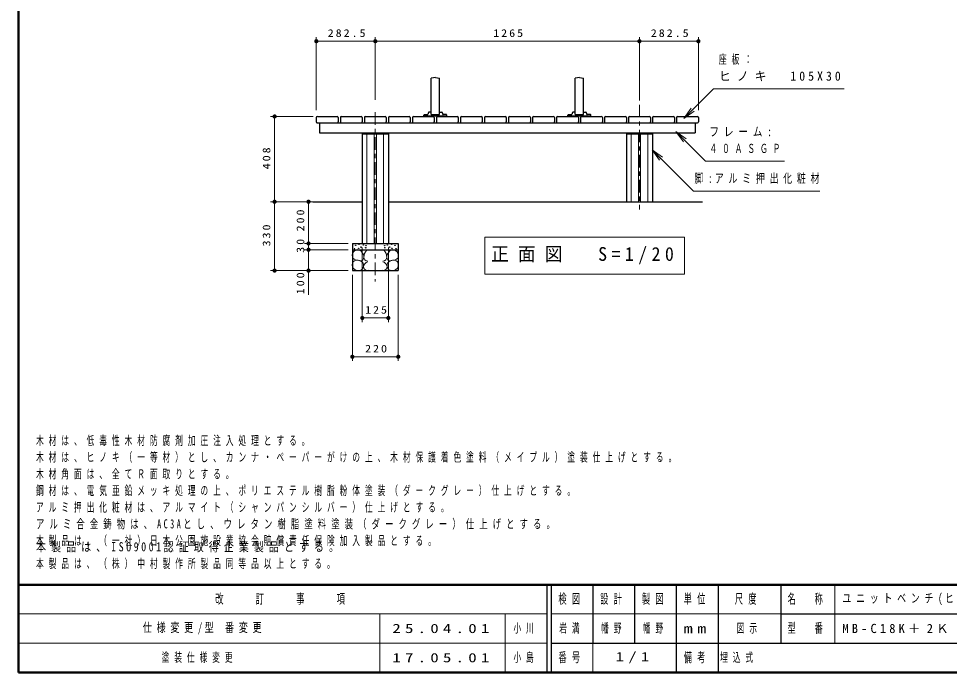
# Model space of a CAD drawing. Units: millimetres on the paper, scale 1:20. Extents: x -365 to 0, y 0 to 257.
# Drawn here: x -365 to -142.1, y 0 to 156.5 of the extents above; entities that cross this region are included whole.
import ezdxf

# ---------------------------------------------------------------- set-up
doc = ezdxf.new("R2010")
doc.units = ezdxf.units.MM
doc.linetypes.add('USER2', pattern=[6, 3, -1, 1, -1])
doc.layers.add('LY_1', color=7, linetype='Continuous', lineweight=25)
doc.layers.add('LY_3', color=7, linetype='Continuous', lineweight=13)
doc.styles.add('ＭＳ ゴシック', font='')
doc.styles.get('ＭＳ ゴシック').set_extended_font_data('MS Gothic')

# ---------------------------------------------------------------- blocks, each defined once
blk = doc.blocks.new('filled_dot')
at = {"color": 0, "linetype": 'Continuous', "lineweight": -2, "const_width": 1.25}
blk.add_lwpolyline([(-0.625, 0, 1), (0.625, 0, 1)], format="xyb", close=True, dxfattribs=at)

msp = doc.modelspace()

# ---------------------------------------------------------------- linework, layer by layer
at = {"layer": 'LY_1', "lineweight": 13}
for p, q in [((-293.703, 134.616), (-293.703, 152.116)), ((-279.578, 137.116), (-279.578, 152.116)), ((-216.328, 136.916), (-216.328, 152.116)), ((-202.203, 134.616), (-202.203, 152.116)), ((-293.703, 151.116), (-279.578, 151.116)), ((-279.578, 151.116), (-216.328, 151.116)), ((-216.328, 151.116), (-202.203, 151.116)), ((-205.677, 132.63), (-203.909, 135.105)), ((-205.677, 132.63), (-203.556, 134.751)), ((-203.202, 134.398), (-205.677, 132.63)), ((-294.453, 133.096), (-304.703, 133.096)), ((-303.703, 112.691), (-303.703, 133.096)), ((-205.808, 127.032), (-207.575, 129.507)), ((-207.575, 129.507), (-205.1, 127.739)), ((-207.575, 129.507), (-205.454, 127.385)), ((-281.578, 128.941), (-281.578, 102.691)), ((-279.828, 128.941), (-279.828, 102.691)), ((-279.328, 128.941), (-279.328, 102.691)), ((-277.578, 128.941), (-277.578, 102.691)), ((-218.328, 128.941), (-218.328, 112.691)), ((-216.578, 128.941), (-216.578, 112.691)), ((-216.078, 128.941), (-216.078, 112.691)), ((-214.328, 128.941), (-214.328, 112.691)), ((-211.529, 122.63), (-213.297, 125.105)), ((-213.297, 125.105), (-210.822, 123.337)), ((-213.297, 125.105), (-211.175, 122.984)), ((-288.578, 112.691), (-304.703, 112.691)), ((-295.519, 112.691), (-304.703, 112.691)), ((-303.703, 96.191), (-303.703, 112.691)), ((-295.573, 102.691), (-295.573, 112.691)), ((-286.078, 102.691), (-296.573, 102.691)), ((-295.573, 101.191), (-295.573, 102.691)), ((-253.34, 104.179), (-253.34, 95.379)), ((-205.54, 104.179), (-253.34, 104.179)), ((-205.54, 95.379), (-205.54, 104.179)), ((-286.078, 101.191), (-296.573, 101.191)), ((-295.573, 90.395), (-295.573, 101.191)), ((-285.078, 101.191), (-281.328, 101.191)), ((-285.078, 101.191), (-285.078, 96.191)), ((-282.703, 101.691), (-282.703, 83.859)), ((-274.078, 101.191), (-277.828, 101.191)), ((-276.453, 101.691), (-276.453, 83.859)), ((-274.078, 101.191), (-274.078, 96.191)), ((-286.078, 96.191), (-304.703, 96.191)), ((-285.078, 96.191), (-281.328, 96.191)), ((-274.078, 96.191), (-277.828, 96.191)), ((-285.078, 95.191), (-285.078, 74.568)), ((-274.078, 95.191), (-274.078, 74.568)), ((-253.34, 95.379), (-205.54, 95.379)), ((-276.453, 84.859), (-282.703, 84.859)), ((-274.078, 75.568), (-285.078, 75.568))]:
    msp.add_line(p, q, dxfattribs=at)
at = {"layer": 'LY_1'}
for p, q in [((-266.203, 133.546), (-266.203, 142.241)), ((-265.203, 142.434), (-266.16, 142.29)), ((-265.203, 142.434), (-264.245, 142.29)), ((-264.203, 133.546), (-264.203, 142.241)), ((-231.703, 133.546), (-231.703, 142.241)), ((-230.703, 142.434), (-231.66, 142.29)), ((-230.703, 142.434), (-229.745, 142.29)), ((-229.703, 133.546), (-229.703, 142.241)), ((-266.84, 134.057), (-267.022, 133.579)), ((-266.203, 134.121), (-266.747, 134.121)), ((-264.203, 134.121), (-263.659, 134.121)), ((-263.565, 134.057), (-263.384, 133.579)), ((-232.34, 134.057), (-232.522, 133.579)), ((-231.703, 134.121), (-232.247, 134.121)), ((-229.703, 134.121), (-229.159, 134.121)), ((-229.065, 134.057), (-228.884, 133.579)), ((-293.703, 132.846), (-293.703, 131.846)), ((-293.453, 133.096), (-288.703, 133.096)), ((-293.453, 131.596), (-202.453, 131.596)), ((-292.953, 131.596), (-292.953, 129.166)), ((-288.453, 132.846), (-288.453, 131.846)), ((-287.953, 132.846), (-287.953, 131.846)), ((-287.703, 133.096), (-282.953, 133.096)), ((-282.703, 132.846), (-282.703, 131.846)), ((-282.203, 132.846), (-282.203, 131.846)), ((-281.953, 133.096), (-277.203, 133.096)), ((-276.953, 132.846), (-276.953, 131.846)), ((-276.453, 132.846), (-276.453, 131.846)), ((-276.203, 133.096), (-271.453, 133.096)), ((-271.203, 132.846), (-271.203, 131.846)), ((-270.703, 132.846), (-270.703, 131.846)), ((-270.453, 133.096), (-265.703, 133.096)), ((-267.953, 133.246), (-267.942, 133.452)), ((-267.953, 133.246), (-262.453, 133.246)), ((-267.842, 133.546), (-267.069, 133.546)), ((-266.203, 133.546), (-264.203, 133.546)), ((-265.453, 132.846), (-265.453, 131.846)), ((-264.953, 132.846), (-264.953, 131.846)), ((-264.703, 133.096), (-259.953, 133.096)), ((-262.563, 133.546), (-263.337, 133.546)), ((-262.453, 133.246), (-262.464, 133.452)), ((-259.703, 132.846), (-259.703, 131.846)), ((-259.203, 132.846), (-259.203, 131.846)), ((-258.953, 133.096), (-254.203, 133.096)), ((-253.953, 132.846), (-253.953, 131.846)), ((-253.453, 132.846), (-253.453, 131.846)), ((-253.203, 133.096), (-248.453, 133.096)), ((-248.203, 132.846), (-248.203, 131.846)), ((-247.703, 132.846), (-247.703, 131.846)), ((-247.453, 133.096), (-242.703, 133.096)), ((-242.453, 132.846), (-242.453, 131.846)), ((-241.953, 132.846), (-241.953, 131.846)), ((-241.703, 133.096), (-236.953, 133.096)), ((-236.703, 132.846), (-236.703, 131.846)), ((-236.203, 132.846), (-236.203, 131.846)), ((-235.953, 133.096), (-231.203, 133.096)), ((-233.453, 133.246), (-233.442, 133.452)), ((-233.453, 133.246), (-227.953, 133.246)), ((-233.342, 133.546), (-232.569, 133.546)), ((-231.703, 133.546), (-229.703, 133.546)), ((-230.953, 132.846), (-230.953, 131.846)), ((-230.453, 132.846), (-230.453, 131.846)), ((-230.203, 133.096), (-225.453, 133.096)), ((-228.064, 133.546), (-228.837, 133.546)), ((-227.953, 133.246), (-227.964, 133.452)), ((-225.203, 132.846), (-225.203, 131.846)), ((-224.703, 132.846), (-224.703, 131.846)), ((-224.453, 133.096), (-219.703, 133.096)), ((-219.453, 132.846), (-219.453, 131.846)), ((-218.953, 132.846), (-218.953, 131.846)), ((-218.703, 133.096), (-213.953, 133.096)), ((-213.703, 132.846), (-213.703, 131.846)), ((-213.203, 132.846), (-213.203, 131.846)), ((-212.953, 133.096), (-208.203, 133.096)), ((-207.953, 132.846), (-207.953, 131.846)), ((-207.453, 132.846), (-207.453, 131.846)), ((-207.203, 133.096), (-202.453, 133.096)), ((-202.953, 131.596), (-202.953, 129.166)), ((-202.203, 132.846), (-202.203, 131.846)), ((-292.953, 129.166), (-202.953, 129.166)), ((-282.703, 129.166), (-282.703, 102.691)), ((-282.703, 128.941), (-276.453, 128.941)), ((-276.453, 129.166), (-276.453, 102.691)), ((-219.453, 129.166), (-219.453, 112.691)), ((-219.453, 128.941), (-213.203, 128.941)), ((-213.203, 129.166), (-213.203, 112.691)), ((-294.519, 112.691), (-282.703, 112.691)), ((-276.453, 112.691), (-201.252, 112.691)), ((-285.078, 102.691), (-285.078, 96.191)), ((-285.078, 102.691), (-274.078, 102.691)), ((-274.078, 102.691), (-274.078, 96.191)), ((-285.078, 101.191), (-274.078, 101.191)), ((-285.078, 101.191), (-274.078, 101.191)), ((-285.078, 96.191), (-274.078, 96.191))]:
    msp.add_line(p, q, dxfattribs=at)
at = {"layer": 'LY_1', "linetype": 'USER2', "lineweight": 13}
for p, q in [((-279.578, 134.123), (-279.578, 93.601)), ((-216.328, 135.916), (-216.328, 110.807))]:
    msp.add_line(p, q, dxfattribs=at)
at = {"layer": 'LY_1', "lineweight": 13}
for points in [[(-205.677, 132.63), (-198.606, 139.701), (-167.288, 139.701)], [(-207.575, 129.507), (-200.504, 122.436), (-181.568, 122.436)], [(-213.297, 125.105), (-203.386, 115.194), (-173.15, 115.194)], [(-281.339, 98.44), (-281.757, 98.538), (-282.104, 98.762), (-282.269, 99.073), (-282.316, 99.452), (-282.285, 99.849), (-282.174, 100.313), (-281.963, 100.715), (-281.699, 100.988), (-281.379, 101.198)], [(-277.817, 98.44), (-277.398, 98.538), (-277.052, 98.762), (-276.887, 99.073), (-276.839, 99.452), (-276.871, 99.849), (-276.982, 100.313), (-277.193, 100.715), (-277.457, 100.988), (-277.777, 101.198)], [(-281.298, 96.306), (-281.57, 96.256), (-281.842, 96.286), (-282.237, 96.6), (-282.406, 97.091), (-282.319, 97.491), (-282.084, 97.836), (-281.748, 98.117), (-281.359, 98.299)], [(-277.857, 96.306), (-277.585, 96.256), (-277.314, 96.286), (-276.919, 96.6), (-276.75, 97.091), (-276.836, 97.491), (-277.072, 97.836), (-277.407, 98.117), (-277.797, 98.299)]]:
    msp.add_lwpolyline(points, dxfattribs=at)
for points in [[(-283.916, 98.722), (-284.301, 98.791), (-284.666, 98.941), (-284.942, 99.185), (-285.078, 99.51), (-285.091, 99.887), (-285.003, 100.272), (-284.809, 100.659), (-284.53, 100.965), (-284.177, 101.158), (-283.794, 101.211), (-283.412, 101.138), (-283.066, 100.94), (-282.778, 100.651), (-282.547, 100.312), (-282.36, 99.905), (-282.305, 99.447), (-282.391, 99.038), (-282.586, 98.69), (-282.869, 98.521), (-283.123, 98.555), (-283.392, 98.641), (-283.654, 98.693)], [(-275.24, 98.722), (-274.855, 98.791), (-274.49, 98.941), (-274.213, 99.185), (-274.078, 99.51), (-274.065, 99.887), (-274.153, 100.272), (-274.346, 100.659), (-274.626, 100.965), (-274.978, 101.158), (-275.362, 101.211), (-275.743, 101.138), (-276.09, 100.94), (-276.378, 100.651), (-276.609, 100.312), (-276.796, 99.905), (-276.851, 99.447), (-276.764, 99.038), (-276.57, 98.69), (-276.287, 98.521), (-276.033, 98.555), (-275.764, 98.641), (-275.501, 98.693)], [(-283.815, 96.246), (-284.178, 96.331), (-284.518, 96.491), (-284.801, 96.729), (-284.987, 97.021), (-285.084, 97.359), (-285.083, 97.715), (-284.983, 98.054), (-284.796, 98.348), (-284.54, 98.561), (-284.229, 98.667), (-283.887, 98.68), (-283.533, 98.621), (-283.13, 98.485), (-282.781, 98.274), (-282.526, 97.977), (-282.402, 97.62), (-282.395, 97.228), (-282.506, 96.85), (-282.774, 96.49), (-283.151, 96.266), (-283.481, 96.211)], [(-275.341, 96.246), (-274.978, 96.331), (-274.638, 96.491), (-274.354, 96.729), (-274.169, 97.021), (-274.072, 97.359), (-274.072, 97.715), (-274.173, 98.054), (-274.359, 98.348), (-274.616, 98.561), (-274.926, 98.667), (-275.269, 98.68), (-275.623, 98.621), (-276.026, 98.485), (-276.374, 98.274), (-276.629, 97.977), (-276.754, 97.62), (-276.761, 97.228), (-276.649, 96.85), (-276.382, 96.49), (-276.005, 96.266), (-275.675, 96.211)]]:
    msp.add_lwpolyline(points, close=True, dxfattribs=at)
at = {"layer": 'LY_1'}
for centre in [(-284.565, 101.421), (-284.298, 102.247), (-283.544, 101.525), (-283.491, 102.481), (-283.007, 101.813), (-282.457, 102.324), (-281.855, 101.656), (-281.829, 102.154), (-277.327, 102.154), (-277.3, 101.656), (-276.698, 102.324), (-276.149, 101.813), (-275.664, 102.481), (-275.612, 101.525), (-274.857, 102.247), (-274.591, 101.421)]:
    msp.add_circle(centre, 0.05, dxfattribs=at)
for centre, radius, start, end in [((-266.153, 142.241), 0.05, 98.53077, 180), ((-264.253, 142.241), 0.05, 0, 81.46923), ((-231.653, 142.241), 0.05, 98.53077, 180), ((-229.753, 142.241), 0.05, 0, 81.46923), ((-266.747, 134.021), 0.1, 90, 159.20314), ((-263.659, 134.021), 0.1, 20.79686, 90), ((-232.247, 134.021), 0.1, 90, 159.20314), ((-229.159, 134.021), 0.1, 20.79686, 90), ((-293.453, 132.846), 0.25, 89.99998, 179.99996), ((-293.453, 131.846), 0.25, 179.99998, 270.00003), ((-288.703, 132.846), 0.25, 0, 89.99998), ((-288.703, 131.846), 0.25, 270.00002, 0), ((-287.703, 132.846), 0.25, 89.99998, 179.99996), ((-287.703, 131.846), 0.25, 179.99998, 270.00003), ((-282.953, 132.846), 0.25, 0, 89.99998), ((-282.953, 131.846), 0.25, 270.00002, 0), ((-281.953, 132.846), 0.25, 89.99998, 179.99996), ((-281.953, 131.846), 0.25, 179.99998, 270.00003), ((-277.203, 132.846), 0.25, 0, 89.99998), ((-277.203, 131.846), 0.25, 270.00002, 0), ((-276.203, 132.846), 0.25, 89.99998, 179.99996), ((-276.203, 131.846), 0.25, 179.99998, 270.00003), ((-271.453, 132.846), 0.25, 0, 89.99998), ((-271.453, 131.846), 0.25, 270.00002, 0), ((-270.453, 132.846), 0.25, 89.99998, 179.99996), ((-270.453, 131.846), 0.25, 179.99998, 270.00003), ((-267.842, 133.446), 0.1, 90, 177), ((-267.069, 133.596), 0.05, 270, 339.20314), ((-265.703, 132.846), 0.25, 0, 89.99998), ((-265.703, 131.846), 0.25, 270.00002, 0), ((-264.703, 132.846), 0.25, 89.99998, 179.99996), ((-264.703, 131.846), 0.25, 179.99998, 270.00003), ((-263.337, 133.596), 0.05, 200.79686, 270), ((-262.563, 133.446), 0.1, 3, 90), ((-259.953, 132.846), 0.25, 0, 89.99998), ((-259.953, 131.846), 0.25, 270.00002, 0), ((-258.953, 132.846), 0.25, 89.99998, 179.99996), ((-258.953, 131.846), 0.25, 179.99998, 270.00003), ((-254.203, 132.846), 0.25, 0, 89.99998), ((-254.203, 131.846), 0.25, 270.00002, 0), ((-253.203, 132.846), 0.25, 89.99998, 179.99996), ((-253.203, 131.846), 0.25, 179.99998, 270.00003), ((-248.453, 132.846), 0.25, 0, 89.99998), ((-248.453, 131.846), 0.25, 270.00002, 0), ((-247.453, 132.846), 0.25, 89.99998, 179.99996), ((-247.453, 131.846), 0.25, 179.99998, 270.00003), ((-242.703, 132.846), 0.25, 0, 89.99998), ((-242.703, 131.846), 0.25, 270.00002, 0), ((-241.703, 132.846), 0.25, 89.99998, 179.99996), ((-241.703, 131.846), 0.25, 179.99998, 270.00003), ((-236.953, 132.846), 0.25, 0, 89.99998), ((-236.953, 131.846), 0.25, 270.00002, 0), ((-235.953, 132.846), 0.25, 89.99998, 179.99996), ((-235.953, 131.846), 0.25, 179.99998, 270.00003), ((-233.342, 133.446), 0.1, 90, 177), ((-232.569, 133.596), 0.05, 270, 339.20314), ((-231.203, 132.846), 0.25, 0, 89.99998), ((-231.203, 131.846), 0.25, 270.00002, 0), ((-230.203, 132.846), 0.25, 89.99998, 179.99996), ((-230.203, 131.846), 0.25, 179.99998, 270.00003), ((-228.837, 133.596), 0.05, 200.79686, 270), ((-228.064, 133.446), 0.1, 3, 90), ((-225.453, 132.846), 0.25, 0, 89.99998), ((-225.453, 131.846), 0.25, 270.00002, 0), ((-224.453, 132.846), 0.25, 89.99998, 179.99996), ((-224.453, 131.846), 0.25, 179.99998, 270.00003), ((-219.703, 132.846), 0.25, 0, 89.99998), ((-219.703, 131.846), 0.25, 270.00002, 0), ((-218.703, 132.846), 0.25, 89.99998, 179.99996), ((-218.703, 131.846), 0.25, 179.99998, 270.00003), ((-213.953, 132.846), 0.25, 0, 89.99998), ((-213.953, 131.846), 0.25, 270.00002, 0), ((-212.953, 132.846), 0.25, 89.99998, 179.99996), ((-212.953, 131.846), 0.25, 179.99998, 270.00003), ((-208.203, 132.846), 0.25, 0, 89.99998), ((-208.203, 131.846), 0.25, 270.00002, 0), ((-207.203, 132.846), 0.25, 89.99998, 179.99996), ((-207.203, 131.846), 0.25, 179.99998, 270.00003), ((-202.453, 132.846), 0.25, 0, 89.99998), ((-202.453, 131.846), 0.25, 270.00002, 0)]:
    msp.add_arc(centre, radius, start, end, dxfattribs=at)
at = {"layer": 'LY_3', "lineweight": 50}
for p, q in [((-365, 257), (-365, 0)), ((-365, 21), (0, 21)), ((-365, 0), (0, 0))]:
    msp.add_line(p, q, dxfattribs=at)
at = {"layer": 'LY_3', "color": 211, "lineweight": 25}
for p, q in [((-238.5, 21), (-238.5, 0)), ((-237.5, 21), (-237.5, 0)), ((-227.5, 21), (-227.5, 7)), ((-217.5, 21), (-217.5, 7)), ((-207.5, 21), (-207.5, 0)), ((-197.5, 21), (-197.5, 7)), ((-182.5, 21), (-182.5, 7)), ((-182.5, 14), (-70, 14)), ((-237.5, 7), (0, 7))]:
    msp.add_line(p, q, dxfattribs=at)
at = {"layer": 'LY_3'}
for p, q in [((-169.5, 21), (-169.5, 7)), ((-365, 14), (-238.5, 14)), ((-278.5, 14), (-278.5, 0)), ((-248.5, 14), (-248.5, 0)), ((-237.5, 14), (-182.5, 14)), ((-365, 7), (-238.5, 7)), ((-227.5, 7), (-227.5, 0))]:
    msp.add_line(p, q, dxfattribs=at)
at = {"layer": 'LY_3', "lineweight": 25}
msp.add_line((-197.5, 7), (-197.5, 0), dxfattribs=at)

# ---------------------------------------------------------------- block references
at = {"layer": 'LY_1', "lineweight": 13, "xscale": 0.4, "yscale": 0.4}
for p in [(-293.703, 151.116), (-282.703, 84.859), (-285.078, 75.568)]:
    msp.add_blockref('filled_dot', p, dxfattribs=at)
for p, rotation in [((-279.578, 151.116), 180), ((-216.328, 151.116), 180), ((-202.203, 151.116), 180), ((-303.703, 133.096), 270), ((-303.703, 112.691), 270), ((-303.703, 112.691), 90), ((-295.573, 112.691), 270), ((-295.573, 102.691), 270), ((-295.573, 101.191), 270), ((-303.703, 96.191), 90), ((-295.573, 96.191), 90), ((-276.453, 84.859), 180), ((-274.078, 75.568), 180)]:
    msp.add_blockref('filled_dot', p, dxfattribs=dict(at, rotation=rotation))

# ---------------------------------------------------------------- texts
at = {"layer": 'LY_1', "style": 'ＭＳ ゴシック'}
for s, insert, char_height, attachment_point in [('\\T1.33;\\W1.15;282.5', (-286.213, 152.116), 1.833, 8), ('\\T1.33;\\W1.15;1265', (-247.525, 152.116), 1.833, 8), ('\\T1.33;\\W1.15;282.5', (-208.838, 152.116), 1.833, 8), ('\\T1.64;\\W0.6;座板：', (-197.288, 146.701), 2.199, 4), ('\\T1.5;\\W0.95;ヒノキ\u3000105X30', (-197.288, 142.701), 2.199, 4), ('\\T1.5;\\W0.75;フレーム:', (-199.568, 129.436), 2.199, 4), ('\\T1.64;\\W0.6;４０ＡＳＧＰ', (-199.568, 125.436), 2.199, 4), ('\\T1.52;\\W0.7;脚:アルミ押出化粧材', (-203.15, 118.194), 2.199, 4), ('\\T1.5;\\W0.95;正面図\u3000S=1/20', (-229.44, 99.779), 3.299, 5), ('\\T1.33;\\W1.15;125', (-279.161, 85.859), 1.833, 8), ('\\T1.33;\\W1.15;220', (-279.163, 76.568), 1.833, 8), ('\\T1.64;\\W0.6;木材は、低毒性木材防腐剤加圧注入処理とする。', (-360.828, 54.178), 2.199, 7), ('\\T1.64;\\W0.6;木材は、ヒノキ（一等材）とし、カンナ・ペーパーがけの上、木材保護着色塗料（メイプル）塗装仕上げとする。', (-360.828, 50.178), 2.199, 7), ('\\T1.64;\\W0.6;木材角面は、全てＲ面取りとする。', (-360.828, 46.178), 2.199, 7), ('\\T1.64;\\W0.6;鋼材は、電気亜鉛メッキ処理の上、ポリエステル樹脂粉体塗装（ダークグレー）仕上げとする。', (-360.828, 42.178), 2.199, 7), ('\\T1.64;\\W0.6;アルミ押出化粧材は、アルマイト（シャンパンシルバー）仕上げとする。', (-360.828, 38.178), 2.199, 7), ('\\T1.61;\\W0.65;アルミ合金鋳物は、AC3Aとし、ウレタン樹脂塗料塗装（ダークグレー）仕上げとする。', (-360.828, 34.178), 2.199, 7), ('\\T1.64;\\W0.6;本製品は、（一社）日本公園施設業協会賠償責任保険加入製品とする。', (-360.828, 30.178), 2.199, 7), ('\\T1.5;\\W0.8;本製品は、ISO9001認証取得企業製品とする。', (-360.828, 31.178), 2.199, 1), ('\\T1.64;\\W0.6;本製品は、（株）中村製作所製品同等品以上とする。', (-360.828, 27.178), 2.199, 1), ('\\T1.52;\\W0.7;ユニットベンチ(ヒノキ)', (-149.75, 17.5), 2.199, 5), ('\\T1.53;\\W0.7;仕様変更/型\\~番変更', (-335.25, 10.5), 2.199, 4), ('\\T1.5;\\W1.35;25.04.01', (-275.5, 10.5), 2.199, 4), ('\\T1.64;\\W0.6;小川', (-246.5, 10.5), 2.199, 4), ('\\T1.64;\\W0.6;岩満', (-232.5, 10.5), 2.199, 5), ('\\T1.64;\\W0.6;幡野', (-225.5, 10.5), 2.199, 4), ('\\T1.64;\\W0.6;幡野', (-212.5, 10.5), 2.199, 5), ('\\T1.64;\\W0.6;図示', (-190, 10.5), 2.199, 5), ('\\T1.5;MB-C18K＋2ＫＦＡ', (-149.75, 10.5), 2.199, 5), ('\\T1.64;\\W0.6;塗装仕様変更', (-330.75, 3.5), 2.199, 4), ('\\T1.5;\\W1.35;17.05.01', (-275.5, 3.5), 2.199, 4), ('\\T1.64;\\W0.6;小島', (-246.5, 3.5), 2.199, 4), ('\\T1.5;\\W1.35;1/1', (-217.5, 3.5), 2.199, 5), ('\\T1.64;\\W0.6;埋込式', (-197, 3.5), 2.199, 4)]:
    msp.add_mtext(s, dxfattribs=dict(at, insert=insert, char_height=char_height, attachment_point=attachment_point))
at = {"layer": 'LY_1', "char_height": 1.833, "attachment_point": 8, "rotation": 90, "style": 'ＭＳ ゴシック'}
for s, insert in [('\\T1.33;\\W1.15;408', (-304.703, 123.309)), ('\\T1.33;\\W1.15;200', (-296.573, 108.442)), ('\\T1.33;\\W1.15;330', (-304.703, 104.857)), ('\\T1.34;\\W1.15;30', (-296.573, 102.369)), ('\\T1.33;\\W1.15;100', (-296.573, 93.395))]:
    msp.add_mtext(s, dxfattribs=dict(at, insert=insert))
at = {"layer": 'LY_3', "color": 4, "char_height": 2.346, "attachment_point": 5, "style": 'ＭＳ ゴシック'}
for s, insert in [('\\T1.64;\\W0.6;改\u3000\u3000訂\u3000\u3000事\u3000\u3000項', (-301.75, 17.5)), ('\\T1.64;\\W0.6;検図', (-232.5, 17.5)), ('\\T1.64;\\W0.6;設計', (-222.5, 17.5)), ('\\T1.64;\\W0.6;製図', (-212.5, 17.5)), ('\\T1.64;\\W0.6;単位', (-202.5, 17.5)), ('\\T1.64;\\W0.6;尺度', (-190.25, 17.5)), ('\\T1.64;\\W0.6;名\u3000称', (-176, 17.5)), ('\\T1.64;\\W0.6;型\u3000番', (-176, 10.5)), ('\\T1.5;\\W1.35;mm', (-202.5, 10.5)), ('\\T1.64;\\W0.6;番号', (-232.5, 3.5)), ('\\T1.64;\\W0.6;備考', (-202.5, 3.5))]:
    msp.add_mtext(s, dxfattribs=dict(at, insert=insert))

doc.saveas('drawing.dxf')
